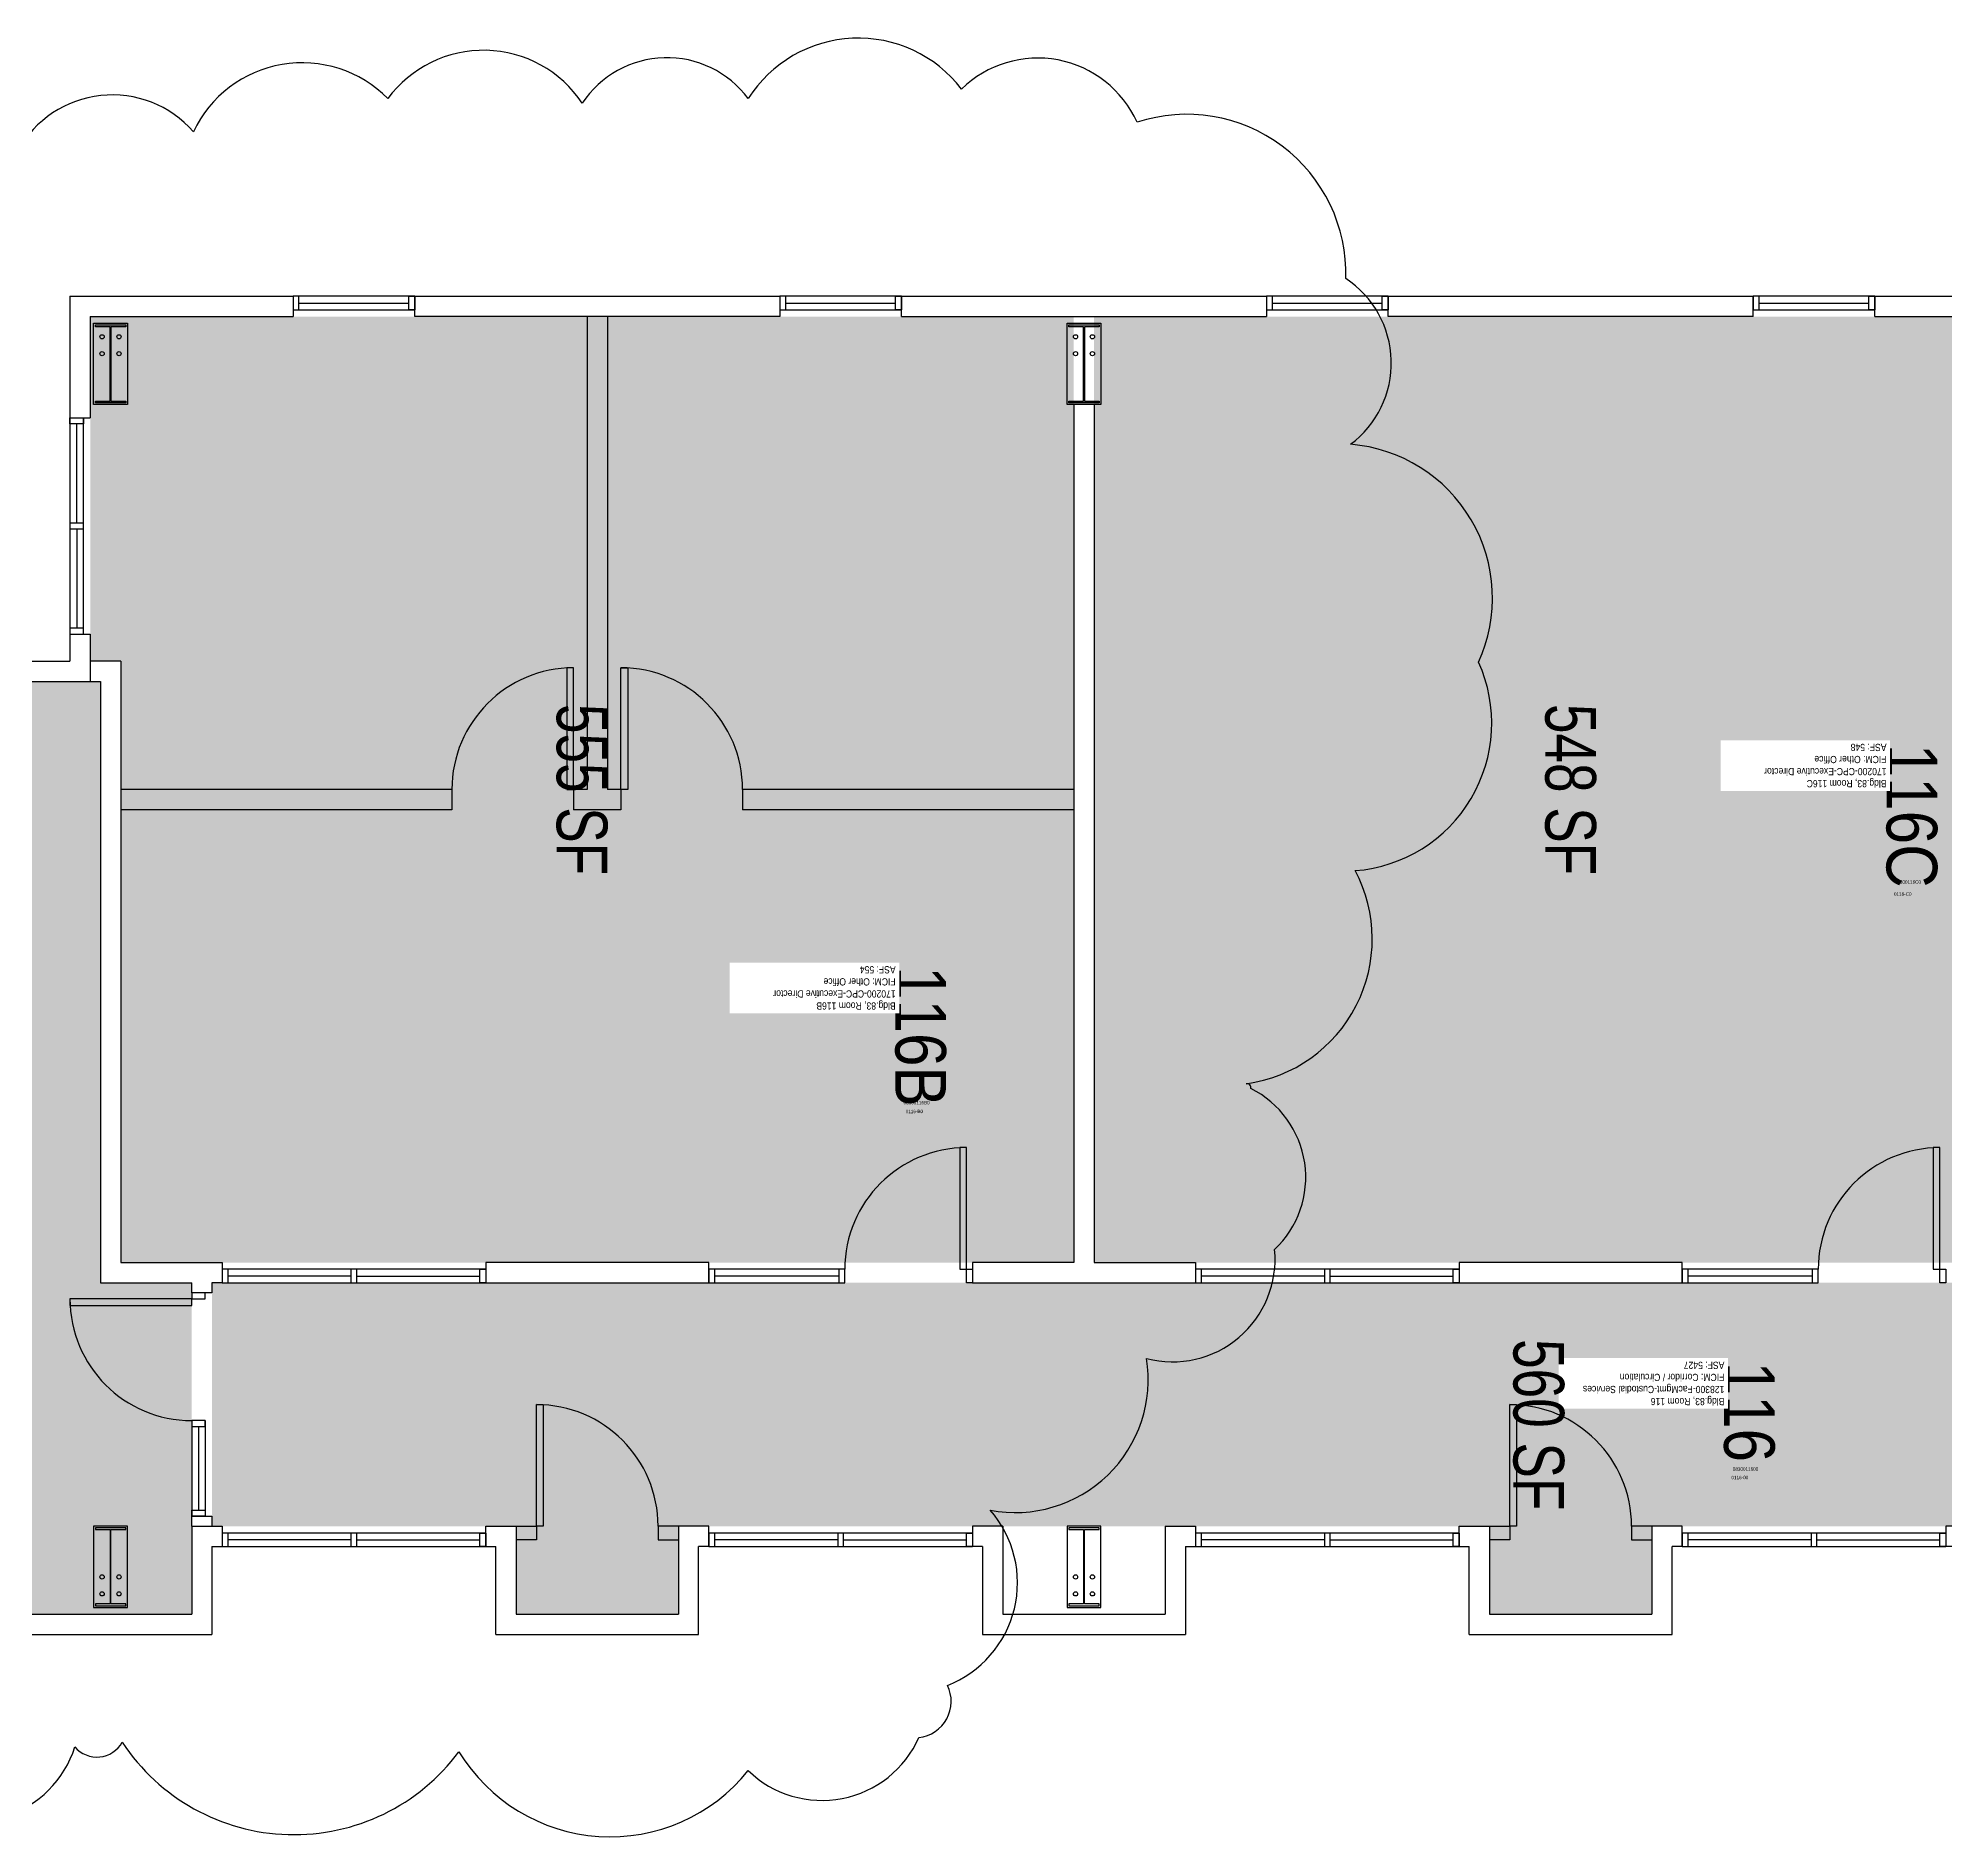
# Model space of a CAD drawing. Header units: inches. Extents: x 69173377 to 69175838, y 27696061 to 27697676.
# Drawn here: x 69173754 to 69174319, y 27696973 to 27697505 of the extents above; entities that cross this region are included whole.
import ezdxf
from ezdxf.enums import TextEntityAlignment as Align

# ---------------------------------------------------------------- set-up
doc = ezdxf.new("R2010")
doc.units = ezdxf.units.IN
doc.header["$LTSCALE"] = 0.5
doc.header["$MEASUREMENT"] = 0
for name, color, linetype in [('A-DOOR', 2, 'Continuous'), ('A-FLOR', 3, 'Continuous'), ('A-GLAZ', 1, 'Continuous'), ('A-IDEN-RNUM', 7, 'Continuous'), ('A-IDEN-SNUM', 4, 'Continuous'), ('A-IDEN-VNUM', 4, 'Continuous'), ('A-WALL', 5, 'Continuous'), ('AREA-TEXT', 3, 'Continuous'), ('Rooms-Category-Color', 7, 'Continuous'), ('Rooms-College-Color', 7, 'Continuous'), ('Rooms-Department-Color', 7, 'Continuous'), ('Rooms-Division-Color', 7, 'Continuous'), ('Rooms-Information', 7, 'Continuous')]:
    doc.layers.add(name, color=color, linetype=linetype)
doc.layers.add('A-REV', color=1, linetype='Continuous', true_color=0xff0000)
doc.styles.add('CP_AREA', font='arial.ttf', dxfattribs={"height": 15})
doc.styles.add('CP_ROOMSNUMBER', font='arial.ttf', dxfattribs={"height": 1})
doc.styles.add('CP_ROOMVNUMBER', font='arial.ttf', dxfattribs={"width": 0.85, "height": 0.075})

msp = doc.modelspace()

# ---------------------------------------------------------------- hatches: boundary and pattern name
at = {"layer": 'Rooms-Category-Color', "true_color": 0xfa9ba3}
for points in [[(69174060.78, 27697422.84), (69174060.78, 27697142.88), (69173778.78, 27697142.88), (69173778.78, 27697320.88), (69173769.78, 27697320.88), (69173769.78, 27697422.84)], [(69174066.78, 27697142.88), (69174348.78, 27697142.88), (69174348.78, 27697422.84), (69174066.78, 27697422.84)], [(69173772.78, 27697314.84), (69173772.78, 27697136.84), (69173799.78, 27697136.84), (69173799.78, 27697038.84), (69173681.78, 27697038.84), (69173681.78, 27697064.84), (69173585.64, 27697064.84), (69173585.64, 27697038.84), (69173481.78, 27697038.84), (69173481.78, 27697095.84), (69173505.78, 27697095.84), (69173505.78, 27697257.84), (69173481.78, 27697257.84), (69173481.78, 27697314.84)]]:
    msp.add_hatch(color=241, dxfattribs=at).paths.add_polyline_path(points)
at = {"layer": 'Rooms-Category-Color', "true_color": 0xadadad}
msp.add_hatch(color=253, dxfattribs=at).paths.add_polyline_path([(69173805.78, 27697136.88), (69174570.78, 27697136.88), (69174570.78, 27697173.84), (69174708.78, 27697173.84), (69174708.78, 27697064.84), (69174645.78, 27697064.84), (69174645.78, 27697038.84), (69174608.02, 27697038.84), (69174608.02, 27697064.84), (69174604.02, 27697064.84), (69174604.02, 27697038.84), (69174388.02, 27697038.84), (69174388.02, 27697064.84), (69174384.02, 27697064.84), (69174384.02, 27697038.84), (69174327.78, 27697038.84), (69174327.78, 27697064.84), (69174231.78, 27697064.84), (69174231.78, 27697038.84), (69174183.78, 27697038.84), (69174183.78, 27697064.84), (69173943.78, 27697064.84), (69173943.78, 27697038.84), (69173895.78, 27697038.84), (69173895.78, 27697064.84), (69173805.78, 27697064.84), (69173805.78, 27697136.88)])
at = {"layer": 'Rooms-College-Color', "true_color": 0xadadad}
for points in [[(69174060.78, 27697422.84), (69174060.78, 27697142.88), (69173778.78, 27697142.88), (69173778.78, 27697320.88), (69173769.78, 27697320.88), (69173769.78, 27697422.84)], [(69174066.78, 27697142.88), (69174348.78, 27697142.88), (69174348.78, 27697422.84), (69174066.78, 27697422.84)], [(69173772.78, 27697314.84), (69173772.78, 27697136.84), (69173799.78, 27697136.84), (69173799.78, 27697038.84), (69173681.78, 27697038.84), (69173681.78, 27697064.84), (69173585.64, 27697064.84), (69173585.64, 27697038.84), (69173481.78, 27697038.84), (69173481.78, 27697095.84), (69173505.78, 27697095.84), (69173505.78, 27697257.84), (69173481.78, 27697257.84), (69173481.78, 27697314.84)], [(69173805.78, 27697136.88), (69174570.78, 27697136.88), (69174570.78, 27697173.84), (69174708.78, 27697173.84), (69174708.78, 27697064.84), (69174645.78, 27697064.84), (69174645.78, 27697038.84), (69174608.02, 27697038.84), (69174608.02, 27697064.84), (69174604.02, 27697064.84), (69174604.02, 27697038.84), (69174388.02, 27697038.84), (69174388.02, 27697064.84), (69174384.02, 27697064.84), (69174384.02, 27697038.84), (69174327.78, 27697038.84), (69174327.78, 27697064.84), (69174231.78, 27697064.84), (69174231.78, 27697038.84), (69174183.78, 27697038.84), (69174183.78, 27697064.84), (69173943.78, 27697064.84), (69173943.78, 27697038.84), (69173895.78, 27697038.84), (69173895.78, 27697064.84), (69173805.78, 27697064.84), (69173805.78, 27697136.88)]]:
    msp.add_hatch(color=253, dxfattribs=at).paths.add_polyline_path(points)
at = {"layer": 'Rooms-Department-Color', "true_color": 0x80bc67}
for points in [[(69174060.78, 27697422.84), (69174060.78, 27697142.88), (69173778.78, 27697142.88), (69173778.78, 27697320.88), (69173769.78, 27697320.88), (69173769.78, 27697422.84)], [(69174066.78, 27697142.88), (69174348.78, 27697142.88), (69174348.78, 27697422.84), (69174066.78, 27697422.84)], [(69173772.78, 27697314.84), (69173772.78, 27697136.84), (69173799.78, 27697136.84), (69173799.78, 27697038.84), (69173681.78, 27697038.84), (69173681.78, 27697064.84), (69173585.64, 27697064.84), (69173585.64, 27697038.84), (69173481.78, 27697038.84), (69173481.78, 27697095.84), (69173505.78, 27697095.84), (69173505.78, 27697257.84), (69173481.78, 27697257.84), (69173481.78, 27697314.84)]]:
    msp.add_hatch(color=83, dxfattribs=at).paths.add_polyline_path(points)
at = {"layer": 'Rooms-Department-Color', "true_color": 0xacacac}
msp.add_hatch(color=253, dxfattribs=at).paths.add_polyline_path([(69173805.78, 27697136.88), (69174570.78, 27697136.88), (69174570.78, 27697173.84), (69174708.78, 27697173.84), (69174708.78, 27697064.84), (69174645.78, 27697064.84), (69174645.78, 27697038.84), (69174608.02, 27697038.84), (69174608.02, 27697064.84), (69174604.02, 27697064.84), (69174604.02, 27697038.84), (69174388.02, 27697038.84), (69174388.02, 27697064.84), (69174384.02, 27697064.84), (69174384.02, 27697038.84), (69174327.78, 27697038.84), (69174327.78, 27697064.84), (69174231.78, 27697064.84), (69174231.78, 27697038.84), (69174183.78, 27697038.84), (69174183.78, 27697064.84), (69173943.78, 27697064.84), (69173943.78, 27697038.84), (69173895.78, 27697038.84), (69173895.78, 27697064.84), (69173805.78, 27697064.84), (69173805.78, 27697136.88)])
at = {"layer": 'Rooms-Division-Color', "true_color": 0x80bc67}
for points in [[(69174060.78, 27697422.84), (69174060.78, 27697142.88), (69173778.78, 27697142.88), (69173778.78, 27697320.88), (69173769.78, 27697320.88), (69173769.78, 27697422.84)], [(69174066.78, 27697142.88), (69174348.78, 27697142.88), (69174348.78, 27697422.84), (69174066.78, 27697422.84)], [(69173772.78, 27697314.84), (69173772.78, 27697136.84), (69173799.78, 27697136.84), (69173799.78, 27697038.84), (69173681.78, 27697038.84), (69173681.78, 27697064.84), (69173585.64, 27697064.84), (69173585.64, 27697038.84), (69173481.78, 27697038.84), (69173481.78, 27697095.84), (69173505.78, 27697095.84), (69173505.78, 27697257.84), (69173481.78, 27697257.84), (69173481.78, 27697314.84)]]:
    msp.add_hatch(color=83, dxfattribs=at).paths.add_polyline_path(points)
at = {"layer": 'Rooms-Division-Color', "true_color": 0xadadad}
msp.add_hatch(color=253, dxfattribs=at).paths.add_polyline_path([(69173805.78, 27697136.88), (69174570.78, 27697136.88), (69174570.78, 27697173.84), (69174708.78, 27697173.84), (69174708.78, 27697064.84), (69174645.78, 27697064.84), (69174645.78, 27697038.84), (69174608.02, 27697038.84), (69174608.02, 27697064.84), (69174604.02, 27697064.84), (69174604.02, 27697038.84), (69174388.02, 27697038.84), (69174388.02, 27697064.84), (69174384.02, 27697064.84), (69174384.02, 27697038.84), (69174327.78, 27697038.84), (69174327.78, 27697064.84), (69174231.78, 27697064.84), (69174231.78, 27697038.84), (69174183.78, 27697038.84), (69174183.78, 27697064.84), (69173943.78, 27697064.84), (69173943.78, 27697038.84), (69173895.78, 27697038.84), (69173895.78, 27697064.84), (69173805.78, 27697064.84), (69173805.78, 27697136.88)])

# ---------------------------------------------------------------- linework, layer by layer
at = {"layer": 'A-DOOR'}
for points in [[(69173912.78, 27697282.88), (69173912.78, 27697318.88), (69173910.78, 27697318.88), (69173910.78, 27697282.88)], [(69173926.78, 27697282.88), (69173926.78, 27697318.88), (69173928.78, 27697318.88), (69173928.78, 27697282.88)], [(69174029.03, 27697140.88), (69174029.03, 27697176.88), (69174027.03, 27697176.88), (69174027.03, 27697140.88)], [(69174317.03, 27697140.88), (69174317.03, 27697176.88), (69174315.03, 27697176.88), (69174315.03, 27697140.88)], [(69173799.78, 27697132.13), (69173763.78, 27697132.13), (69173763.78, 27697130.13), (69173799.78, 27697130.13)], [(69173901.78, 27697064.84), (69173901.78, 27697100.84), (69173903.78, 27697100.84), (69173903.78, 27697064.84)], [(69174189.78, 27697064.84), (69174189.78, 27697100.84), (69174191.78, 27697100.84), (69174191.78, 27697064.84)]]:
    msp.add_lwpolyline(points, close=True, dxfattribs=at)
for centre, start, end in [((69173912.78, 27697282.88), 90, 180), ((69173926.78, 27697282.88), 0, 90), ((69174029.03, 27697140.88), 90, 180), ((69174317.03, 27697140.88), 90, 180), ((69173799.78, 27697132.13), 180, 270), ((69173901.78, 27697064.84), 0, 90), ((69174189.78, 27697064.84), 0, 90)]:
    msp.add_arc(centre, 36, start, end, dxfattribs=at)
at = {"layer": 'A-FLOR'}
for points in [[(69173770.78, 27697420.84), (69173780.78, 27697420.84), (69173780.78, 27697396.84), (69173770.78, 27697396.84)], [(69173775.66, 27697397.84), (69173775.66, 27697419.84), (69173771.28, 27697419.84), (69173771.28, 27697420.34), (69173780.28, 27697420.34), (69173780.28, 27697419.84), (69173775.91, 27697419.84), (69173775.91, 27697397.84), (69173780.28, 27697397.84), (69173780.28, 27697397.34), (69173771.28, 27697397.34), (69173771.28, 27697397.84)], [(69174058.78, 27697420.84), (69174068.78, 27697420.84), (69174068.78, 27697396.84), (69174058.78, 27697396.84)], [(69174063.66, 27697397.84), (69174063.66, 27697419.84), (69174059.28, 27697419.84), (69174059.28, 27697420.34), (69174068.28, 27697420.34), (69174068.28, 27697419.84), (69174063.91, 27697419.84), (69174063.91, 27697397.84), (69174068.28, 27697397.84), (69174068.28, 27697397.34), (69174059.28, 27697397.34), (69174059.28, 27697397.84)], [(69173770.78, 27697040.84), (69173780.78, 27697040.84), (69173780.78, 27697064.84), (69173770.78, 27697064.84)], [(69173775.66, 27697063.84), (69173775.66, 27697041.84), (69173771.28, 27697041.84), (69173771.28, 27697041.34), (69173780.28, 27697041.34), (69173780.28, 27697041.84), (69173775.91, 27697041.84), (69173775.91, 27697063.84), (69173780.28, 27697063.84), (69173780.28, 27697064.34), (69173771.28, 27697064.34), (69173771.28, 27697063.84)], [(69174058.78, 27697040.84), (69174068.78, 27697040.84), (69174068.78, 27697064.84), (69174058.78, 27697064.84)], [(69174063.66, 27697063.84), (69174063.66, 27697041.84), (69174059.28, 27697041.84), (69174059.28, 27697041.34), (69174068.28, 27697041.34), (69174068.28, 27697041.84), (69174063.91, 27697041.84), (69174063.91, 27697063.84), (69174068.28, 27697063.84), (69174068.28, 27697064.34), (69174059.28, 27697064.34), (69174059.28, 27697063.84)]]:
    msp.add_lwpolyline(points, close=True, dxfattribs=at)
for centre in [(69173773.28, 27697416.84), (69173778.28, 27697416.84), (69174061.28, 27697416.84), (69174066.28, 27697416.84), (69173773.28, 27697411.84), (69173778.28, 27697411.84), (69174061.28, 27697411.84), (69174066.28, 27697411.84), (69173773.28, 27697049.84), (69173778.28, 27697049.84), (69174061.28, 27697049.84), (69174066.28, 27697049.84), (69173773.28, 27697044.84), (69173778.28, 27697044.84), (69174061.28, 27697044.84), (69174066.28, 27697044.84)]:
    msp.add_circle(centre, 0.625, dxfattribs=at)
at = {"layer": 'A-GLAZ'}
for p, q in [((69173865.78, 27697428.84), (69173829.78, 27697428.84)), ((69173831.53, 27697426.84), (69173864.03, 27697426.84)), ((69174009.78, 27697428.84), (69173973.78, 27697428.84)), ((69173975.53, 27697426.84), (69174008.03, 27697426.84)), ((69174153.78, 27697428.84), (69174117.78, 27697428.84)), ((69174119.53, 27697426.84), (69174152.03, 27697426.84)), ((69174297.78, 27697428.84), (69174261.78, 27697428.84)), ((69174263.53, 27697426.84), (69174296.03, 27697426.84)), ((69173829.78, 27697424.84), (69173865.78, 27697424.84)), ((69173973.78, 27697424.84), (69174009.78, 27697424.84)), ((69174117.78, 27697424.84), (69174153.78, 27697424.84)), ((69174261.78, 27697424.84), (69174297.78, 27697424.84)), ((69173763.78, 27697392.84), (69173763.78, 27697328.84)), ((69173767.78, 27697328.84), (69173767.78, 27697392.84)), ((69173765.78, 27697361.72), (69173765.78, 27697391.09)), ((69173765.78, 27697359.97), (69173765.78, 27697330.59)), ((69173886.78, 27697140.88), (69173808.78, 27697140.88)), ((69173846.91, 27697138.88), (69173810.53, 27697138.88)), ((69173848.66, 27697138.88), (69173885.03, 27697138.88)), ((69173993.03, 27697140.88), (69173952.78, 27697140.88)), ((69173991.28, 27697138.88), (69173954.53, 27697138.88)), ((69174174.78, 27697140.88), (69174096.78, 27697140.88)), ((69174134.91, 27697138.88), (69174098.53, 27697138.88)), ((69174136.66, 27697138.88), (69174173.03, 27697138.88)), ((69174281.03, 27697140.88), (69174240.78, 27697140.88)), ((69174279.28, 27697138.88), (69174242.53, 27697138.88)), ((69173808.78, 27697136.88), (69173886.78, 27697136.88)), ((69173952.78, 27697136.88), (69173993.03, 27697136.88)), ((69174096.78, 27697136.88), (69174174.78, 27697136.88)), ((69174240.78, 27697136.88), (69174281.03, 27697136.88)), ((69173799.78, 27697096.13), (69173799.78, 27697067.84)), ((69173801.78, 27697094.38), (69173801.78, 27697069.59)), ((69173803.78, 27697096.13), (69173803.78, 27697067.84)), ((69173886.78, 27697062.84), (69173808.78, 27697062.84)), ((69173808.78, 27697058.84), (69173886.78, 27697058.84)), ((69173846.91, 27697060.84), (69173810.53, 27697060.84)), ((69173848.66, 27697060.84), (69173885.03, 27697060.84)), ((69174030.78, 27697062.84), (69173952.78, 27697062.84)), ((69173952.78, 27697058.84), (69174030.78, 27697058.84)), ((69173990.91, 27697060.84), (69173954.53, 27697060.84)), ((69173992.66, 27697060.84), (69174029.03, 27697060.84)), ((69174174.78, 27697062.84), (69174096.78, 27697062.84)), ((69174096.78, 27697058.84), (69174174.78, 27697058.84)), ((69174134.91, 27697060.84), (69174098.53, 27697060.84)), ((69174136.66, 27697060.84), (69174173.03, 27697060.84)), ((69174318.78, 27697062.84), (69174240.78, 27697062.84)), ((69174240.78, 27697058.84), (69174318.78, 27697058.84)), ((69174278.91, 27697060.84), (69174242.53, 27697060.84)), ((69174280.66, 27697060.84), (69174317.03, 27697060.84))]:
    msp.add_line(p, q, dxfattribs=at)
at = {"layer": 'A-REV'}
msp.add_lwpolyline([(69173716.12, 27696984.11, 0.520567), (69173765.22, 27696999.53, 0.520567), (69173765.22, 27696999.53, 0.520567), (69173779.25, 27697000.93, 0.520567), (69173878.87, 27696998.13, 0.520567), (69173878.87, 27696998.13, 0.520567), (69173964.45, 27696992.52, 0.520567), (69173964.45, 27696992.52, 0.520567), (69174014.96, 27697002.34, 0.520567), (69174014.96, 27697002.34, 0.520567), (69174023.38, 27697017.76, 0.520567), (69174036.01, 27697069.62, 0.520567), (69174036.01, 27697069.62, 0.520567), (69174082.31, 27697114.48, 0.520567), (69174082.31, 27697114.48, 0.520567), (69174120.19, 27697146.72, 0.520567), (69174120.19, 27697146.72, 0.520567), (69174113.17, 27697194.38, 0.520567), (69174113.17, 27697194.38, 0.520567), (69174111.77, 27697195.78, 0.520567), (69174144.04, 27697258.86, 0.520567), (69174144.04, 27697258.86, 0.520567), (69174180.52, 27697320.54, 0.520567), (69174180.52, 27697320.54, 0.520567), (69174142.64, 27697385.02, 0.520567), (69174142.64, 27697385.02, 0.520567), (69174141.24, 27697434.08, 0.520567), (69174141.24, 27697434.08, 0.520567), (69174079.5, 27697480.34, 0.520567), (69174027.59, 27697490.16, 0.520567), (69174027.59, 27697490.16, 0.520567), (69173964.45, 27697487.35, 0.520567), (69173964.45, 27697487.35, 0.520567), (69173915.35, 27697485.95, 0.520567), (69173915.35, 27697485.95, 0.520567), (69173857.82, 27697487.35, 0.520567), (69173857.82, 27697487.35, 0.520567), (69173800.3, 27697477.54, 0.520567), (69173800.3, 27697477.54, 0.520567), (69173748.39, 27697471.93, 0.520567)], format="xyb", dxfattribs=at)
at = {"layer": 'A-WALL'}
for p, q in [((69173763.78, 27697428.84), (69173763.78, 27697392.84)), ((69173763.78, 27697428.84), (69173829.78, 27697428.84)), ((69173829.78, 27697428.84), (69173829.78, 27697422.84)), ((69173829.78, 27697428.84), (69173829.78, 27697422.84)), ((69173865.78, 27697428.84), (69173973.78, 27697428.84)), ((69173865.78, 27697422.84), (69173865.78, 27697428.84)), ((69173973.78, 27697428.84), (69173973.78, 27697422.84)), ((69174009.78, 27697428.84), (69174117.78, 27697428.84)), ((69174009.78, 27697422.84), (69174009.78, 27697428.84)), ((69174117.78, 27697428.84), (69174117.78, 27697422.84)), ((69174153.78, 27697422.84), (69174153.78, 27697428.84)), ((69174153.78, 27697428.84), (69174261.78, 27697428.84)), ((69174261.78, 27697422.84), (69174261.78, 27697428.84)), ((69174297.78, 27697428.84), (69174405.78, 27697428.84)), ((69174297.78, 27697422.84), (69174297.78, 27697428.84)), ((69173769.78, 27697422.84), (69173805.78, 27697422.84)), ((69173769.78, 27697422.84), (69173769.78, 27697392.84)), ((69173805.78, 27697422.84), (69173829.78, 27697422.84)), ((69173973.78, 27697422.84), (69173865.78, 27697422.84)), ((69173916.78, 27697422.84), (69173916.78, 27697282.88)), ((69173922.78, 27697422.84), (69173922.78, 27697282.88)), ((69174009.78, 27697422.84), (69174117.78, 27697422.84)), ((69174261.78, 27697422.84), (69174153.78, 27697422.84)), ((69174297.78, 27697422.84), (69174405.78, 27697422.84)), ((69173763.78, 27697392.84), (69173769.78, 27697392.84)), ((69174066.78, 27697396.84), (69174060.78, 27697396.84)), ((69174060.78, 27697396.84), (69174060.78, 27697142.88)), ((69174066.78, 27697396.84), (69174066.78, 27697142.88)), ((69173763.78, 27697328.84), (69173763.78, 27697320.84)), ((69173763.78, 27697328.84), (69173769.78, 27697328.84)), ((69173769.78, 27697328.84), (69173769.78, 27697314.84)), ((69173643.78, 27697320.84), (69173763.78, 27697320.84)), ((69173778.78, 27697320.88), (69173769.78, 27697320.88)), ((69173778.78, 27697320.88), (69173778.78, 27697142.88)), ((69173643.78, 27697314.84), (69173769.78, 27697314.84)), ((69173769.78, 27697314.84), (69173772.78, 27697314.84)), ((69173772.78, 27697314.84), (69173772.78, 27697136.84)), ((69173876.78, 27697282.88), (69173778.78, 27697282.88)), ((69173876.78, 27697282.88), (69173876.78, 27697276.88)), ((69173912.78, 27697282.88), (69173912.78, 27697276.88)), ((69173916.78, 27697282.88), (69173912.78, 27697282.88)), ((69173926.78, 27697282.88), (69173922.78, 27697282.88)), ((69173926.78, 27697282.88), (69173926.78, 27697276.88)), ((69174060.78, 27697282.88), (69173962.78, 27697282.88)), ((69173962.78, 27697282.88), (69173962.78, 27697276.88)), ((69173876.78, 27697276.88), (69173778.78, 27697276.88)), ((69173926.78, 27697276.88), (69173912.78, 27697276.88)), ((69174060.78, 27697276.88), (69173962.78, 27697276.88)), ((69173778.78, 27697142.88), (69173808.78, 27697142.88)), ((69173808.78, 27697142.88), (69173808.78, 27697136.88)), ((69173952.78, 27697142.88), (69173886.78, 27697142.88)), ((69173886.78, 27697142.88), (69173886.78, 27697136.88)), ((69173952.78, 27697136.88), (69173952.78, 27697142.88)), ((69174060.78, 27697142.88), (69174030.78, 27697142.88)), ((69174030.78, 27697142.88), (69174030.78, 27697136.88)), ((69174066.78, 27697142.88), (69174096.78, 27697142.88)), ((69174096.78, 27697142.88), (69174096.78, 27697136.88)), ((69174240.78, 27697142.88), (69174174.78, 27697142.88)), ((69174174.78, 27697142.88), (69174174.78, 27697136.88)), ((69174240.78, 27697136.88), (69174240.78, 27697142.88)), ((69173772.78, 27697136.84), (69173799.78, 27697136.84)), ((69173799.78, 27697133.88), (69173799.78, 27697136.84)), ((69173805.78, 27697133.88), (69173799.78, 27697133.88)), ((69173808.78, 27697136.88), (69173805.78, 27697136.88)), ((69173805.78, 27697136.88), (69173805.78, 27697133.88)), ((69173886.78, 27697136.88), (69173952.78, 27697136.88)), ((69174030.78, 27697136.88), (69174096.78, 27697136.88)), ((69174174.78, 27697136.88), (69174240.78, 27697136.88)), ((69173799.78, 27697064.84), (69173799.78, 27697067.84)), ((69173799.78, 27697067.84), (69173805.78, 27697067.84)), ((69173799.78, 27697064.84), (69173799.78, 27697038.84)), ((69173799.78, 27697064.84), (69173808.78, 27697064.84)), ((69173805.78, 27697067.84), (69173805.78, 27697064.84)), ((69173808.78, 27697064.84), (69173808.78, 27697058.84)), ((69173886.78, 27697064.84), (69173895.78, 27697064.84)), ((69173886.78, 27697064.84), (69173895.78, 27697064.84)), ((69173886.78, 27697058.84), (69173886.78, 27697064.84)), ((69173895.78, 27697064.84), (69173895.78, 27697038.84)), ((69173895.78, 27697064.84), (69173901.78, 27697064.84)), ((69173901.78, 27697064.84), (69173901.78, 27697060.84)), ((69173943.78, 27697064.84), (69173937.78, 27697064.84)), ((69173937.78, 27697064.84), (69173937.78, 27697060.84)), ((69173943.78, 27697064.84), (69173943.78, 27697038.84)), ((69173952.78, 27697064.84), (69173943.78, 27697064.84)), ((69173952.78, 27697064.84), (69173943.78, 27697064.84)), ((69173952.78, 27697058.84), (69173952.78, 27697064.84)), ((69174030.78, 27697064.84), (69174030.78, 27697058.84)), ((69174039.78, 27697064.84), (69174030.78, 27697064.84)), ((69174039.78, 27697064.84), (69174039.78, 27697038.84)), ((69174087.78, 27697064.84), (69174087.78, 27697038.84)), ((69174087.78, 27697064.84), (69174096.78, 27697064.84)), ((69174096.78, 27697064.84), (69174096.78, 27697058.84)), ((69174174.78, 27697058.84), (69174174.78, 27697064.84)), ((69174174.78, 27697064.84), (69174183.78, 27697064.84)), ((69174174.78, 27697064.84), (69174183.78, 27697064.84)), ((69174183.78, 27697064.84), (69174183.78, 27697038.84)), ((69174183.78, 27697064.84), (69174189.78, 27697064.84)), ((69174189.78, 27697064.84), (69174189.78, 27697060.84)), ((69174231.78, 27697064.84), (69174225.78, 27697064.84)), ((69174225.78, 27697064.84), (69174225.78, 27697060.84)), ((69174231.78, 27697064.84), (69174231.78, 27697038.84)), ((69174240.78, 27697064.84), (69174231.78, 27697064.84)), ((69174240.78, 27697064.84), (69174231.78, 27697064.84)), ((69174240.78, 27697058.84), (69174240.78, 27697064.84)), ((69174318.78, 27697064.84), (69174318.78, 27697058.84)), ((69174327.78, 27697064.84), (69174318.78, 27697064.84)), ((69173805.78, 27697058.84), (69173805.78, 27697032.84)), ((69173805.78, 27697058.84), (69173808.78, 27697058.84)), ((69173886.78, 27697058.84), (69173889.78, 27697058.84)), ((69173889.78, 27697032.84), (69173889.78, 27697058.84)), ((69173901.78, 27697060.84), (69173895.78, 27697060.84)), ((69173937.78, 27697060.84), (69173943.78, 27697060.84)), ((69173949.78, 27697032.84), (69173949.78, 27697058.84)), ((69173952.78, 27697058.84), (69173949.78, 27697058.84)), ((69174033.78, 27697058.84), (69174030.78, 27697058.84)), ((69174033.78, 27697058.84), (69174033.78, 27697032.84)), ((69174093.78, 27697058.84), (69174093.78, 27697032.84)), ((69174093.78, 27697058.84), (69174096.78, 27697058.84)), ((69174174.78, 27697058.84), (69174177.78, 27697058.84)), ((69174177.78, 27697032.84), (69174177.78, 27697058.84)), ((69174189.78, 27697060.84), (69174183.78, 27697060.84)), ((69174225.78, 27697060.84), (69174231.78, 27697060.84)), ((69174237.78, 27697032.84), (69174237.78, 27697058.84)), ((69174240.78, 27697058.84), (69174237.78, 27697058.84)), ((69174321.78, 27697058.84), (69174318.78, 27697058.84)), ((69173681.78, 27697038.84), (69173799.78, 27697038.84)), ((69173895.78, 27697038.84), (69173943.78, 27697038.84)), ((69174039.78, 27697038.84), (69174087.78, 27697038.84)), ((69174183.78, 27697038.84), (69174231.78, 27697038.84)), ((69173675.78, 27697032.84), (69173805.78, 27697032.84)), ((69173889.78, 27697032.84), (69173949.78, 27697032.84)), ((69174033.78, 27697032.84), (69174093.78, 27697032.84)), ((69174177.78, 27697032.84), (69174237.78, 27697032.84))]:
    msp.add_line(p, q, dxfattribs=at)
for points in [[(69173829.78, 27697424.84), (69173831.53, 27697424.84), (69173831.53, 27697428.84), (69173829.78, 27697428.84)], [(69173865.78, 27697424.84), (69173864.03, 27697424.84), (69173864.03, 27697428.84), (69173865.78, 27697428.84)], [(69173973.78, 27697424.84), (69173975.53, 27697424.84), (69173975.53, 27697428.84), (69173973.78, 27697428.84)], [(69174009.78, 27697424.84), (69174008.03, 27697424.84), (69174008.03, 27697428.84), (69174009.78, 27697428.84)], [(69174117.78, 27697424.84), (69174119.53, 27697424.84), (69174119.53, 27697428.84), (69174117.78, 27697428.84)], [(69174153.78, 27697424.84), (69174152.03, 27697424.84), (69174152.03, 27697428.84), (69174153.78, 27697428.84)], [(69174261.78, 27697424.84), (69174263.53, 27697424.84), (69174263.53, 27697428.84), (69174261.78, 27697428.84)], [(69174297.78, 27697424.84), (69174296.03, 27697424.84), (69174296.03, 27697428.84), (69174297.78, 27697428.84)], [(69173767.78, 27697392.84), (69173767.78, 27697391.09), (69173763.78, 27697391.09), (69173763.78, 27697392.84)], [(69173767.78, 27697359.97), (69173767.78, 27697361.72), (69173763.78, 27697361.72), (69173763.78, 27697359.97)], [(69173767.78, 27697328.84), (69173767.78, 27697330.59), (69173763.78, 27697330.59), (69173763.78, 27697328.84)], [(69173808.78, 27697136.88), (69173810.53, 27697136.88), (69173810.53, 27697140.88), (69173808.78, 27697140.88)], [(69173846.91, 27697136.88), (69173848.66, 27697136.88), (69173848.66, 27697140.88), (69173846.91, 27697140.88)], [(69173886.78, 27697136.88), (69173885.03, 27697136.88), (69173885.03, 27697140.88), (69173886.78, 27697140.88)], [(69173952.78, 27697136.88), (69173954.53, 27697136.88), (69173954.53, 27697140.88), (69173952.78, 27697140.88)], [(69173991.28, 27697136.88), (69173993.03, 27697136.88), (69173993.03, 27697140.88), (69173991.28, 27697140.88)], [(69174030.78, 27697136.88), (69174029.03, 27697136.88), (69174029.03, 27697140.88), (69174030.78, 27697140.88)], [(69174096.78, 27697136.88), (69174098.53, 27697136.88), (69174098.53, 27697140.88), (69174096.78, 27697140.88)], [(69174134.91, 27697136.88), (69174136.66, 27697136.88), (69174136.66, 27697140.88), (69174134.91, 27697140.88)], [(69174174.78, 27697136.88), (69174173.03, 27697136.88), (69174173.03, 27697140.88), (69174174.78, 27697140.88)], [(69174240.78, 27697136.88), (69174242.53, 27697136.88), (69174242.53, 27697140.88), (69174240.78, 27697140.88)], [(69174279.28, 27697136.88), (69174281.03, 27697136.88), (69174281.03, 27697140.88), (69174279.28, 27697140.88)], [(69174318.78, 27697136.88), (69174317.03, 27697136.88), (69174317.03, 27697140.88), (69174318.78, 27697140.88)], [(69173799.78, 27697133.88), (69173799.78, 27697132.13), (69173803.78, 27697132.13), (69173803.78, 27697133.88)], [(69173799.78, 27697096.13), (69173799.78, 27697094.38), (69173803.78, 27697094.38), (69173803.78, 27697096.13)], [(69173799.78, 27697067.84), (69173799.78, 27697069.59), (69173803.78, 27697069.59), (69173803.78, 27697067.84)], [(69173808.78, 27697058.84), (69173810.53, 27697058.84), (69173810.53, 27697062.84), (69173808.78, 27697062.84)], [(69173846.91, 27697058.84), (69173848.66, 27697058.84), (69173848.66, 27697062.84), (69173846.91, 27697062.84)], [(69173886.78, 27697058.84), (69173885.03, 27697058.84), (69173885.03, 27697062.84), (69173886.78, 27697062.84)], [(69173952.78, 27697058.84), (69173954.53, 27697058.84), (69173954.53, 27697062.84), (69173952.78, 27697062.84)], [(69173990.91, 27697058.84), (69173992.66, 27697058.84), (69173992.66, 27697062.84), (69173990.91, 27697062.84)], [(69174030.78, 27697058.84), (69174029.03, 27697058.84), (69174029.03, 27697062.84), (69174030.78, 27697062.84)], [(69174096.78, 27697058.84), (69174098.53, 27697058.84), (69174098.53, 27697062.84), (69174096.78, 27697062.84)], [(69174134.91, 27697058.84), (69174136.66, 27697058.84), (69174136.66, 27697062.84), (69174134.91, 27697062.84)], [(69174174.78, 27697058.84), (69174173.03, 27697058.84), (69174173.03, 27697062.84), (69174174.78, 27697062.84)], [(69174240.78, 27697058.84), (69174242.53, 27697058.84), (69174242.53, 27697062.84), (69174240.78, 27697062.84)], [(69174278.91, 27697058.84), (69174280.66, 27697058.84), (69174280.66, 27697062.84), (69174278.91, 27697062.84)], [(69174318.78, 27697058.84), (69174317.03, 27697058.84), (69174317.03, 27697062.84), (69174318.78, 27697062.84)]]:
    msp.add_lwpolyline(points, close=True, dxfattribs=at)

# ---------------------------------------------------------------- texts
at = {"layer": 'A-IDEN-RNUM', "style": 'CP_ROOMSNUMBER', "width": 0.85}
for s, p in [('0116-C0', (69174303.42, 27697251.45)), ('0116-B0', (69174011.04, 27697187.08)), ('0116-00', (69174255.35, 27697078.76))]:
    msp.add_text(s, height=1, rotation=0.196, dxfattribs=at).set_placement(p)
at = {"layer": 'A-IDEN-SNUM', "style": 'CP_ROOMSNUMBER', "width": 0.85}
for s, p in [('08300116C0', (69174303.66, 27697255)), ('08300116B0', (69174010.41, 27697189.69)), ('0830011600', (69174255.73, 27697081.26))]:
    msp.add_text(s, height=1, rotation=0.196, dxfattribs=at).set_placement(p)
at = {"layer": 'A-IDEN-VNUM', "style": 'CP_ROOMVNUMBER', "width": 0.85}
for s, p in [('116C', (69174308.73, 27697275.13)), ('116B', (69174015.48, 27697209.82)), ('116', (69174260.66, 27697098.7))]:
    msp.add_text(s, height=15, rotation=270, dxfattribs=at).set_placement(p, align=Align.MIDDLE)
at = {"layer": 'AREA-TEXT', "style": 'CP_AREA', "width": 0.75}
for s, p in [('555 SF', (69173915.28, 27697282.86)), ('548 SF', (69174207.78, 27697282.86)), ('560 SF', (69174198.35, 27697094.89))]:
    msp.add_text(s, height=15, rotation=270, dxfattribs=at).set_placement(p, align=Align.MIDDLE_CENTER)

# ---------------------------------------------------------------- next in the draw order: texts
at = {"layer": 'Rooms-Information', "char_height": 2.1429, "width": 48, "attachment_point": 7, "rotation": 180, "style": 'CP_ROOMVNUMBER', "bg_fill": 3, "box_fill_scale": 1.5, "bg_fill_color": 256, "bg_fill_true_color": 13158600, "bg_fill_transparency": 0}
for s, insert in [('Bldg.83, Room 116C^M^J170200-CPC-Executive Director^M^JFICM: Other Office^M^JASF: 548', (69174301.23, 27697296.42)), ('Bldg.83, Room 116B^M^J170200-CPC-Executive Director^M^JFICM: Other Office^M^JASF: 554', (69174008.07, 27697230.62)), ('Bldg.83, Room 116^M^J128300-FacMgmt-Custodial Services^M^JFICM: Corridor / Circulation^M^JASF: 5427', (69174253.26, 27697113.56))]:
    msp.add_mtext(s, dxfattribs=dict(at, insert=insert))

doc.saveas('drawing.dxf')
